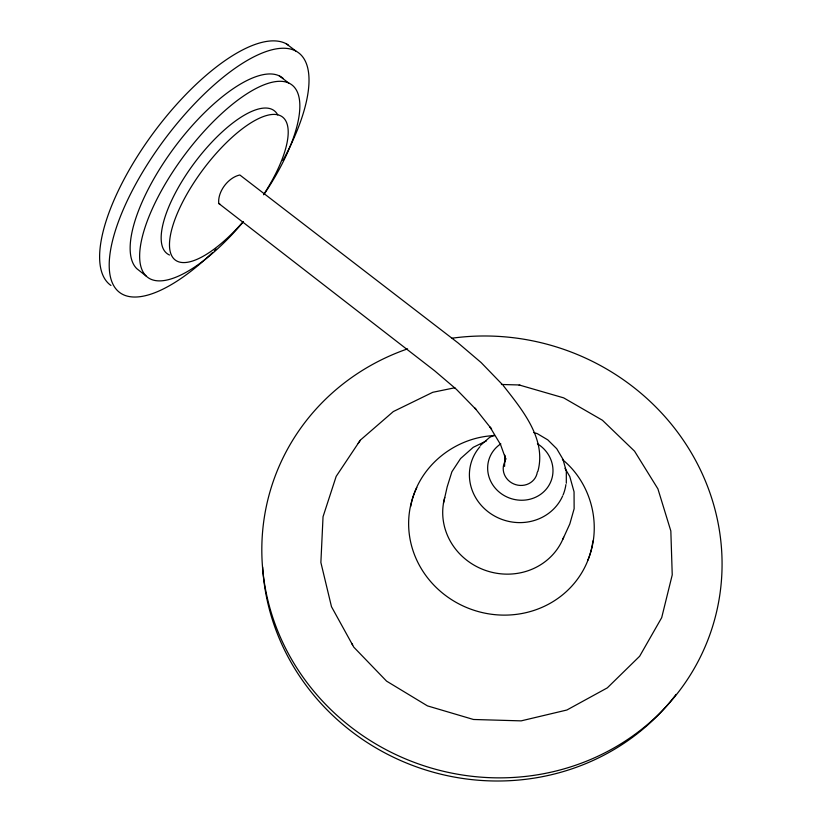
<?xml version="1.0" encoding="UTF-8"?>
<svg xmlns="http://www.w3.org/2000/svg" width="821" height="821" viewBox="0 0 821 821"><rect width="100%" height="100%" fill="white"/><g stroke="black" fill="none" stroke-linecap="round" stroke-linejoin="round"><path stroke-width="1.23" d="M566.316 483.241L566.326 471.316L562.908 459.155L556.72 448.707L547.771 439.861L537.221 433.601L533.681 432.534M504.587 466.41L504.689 455.05M501.405 384.485L519.129 384.967L563.647 397.857L602.419 420.239L634.551 451.181L657.908 488.864L670.839 530.992L672.235 574.895L661.695 617.649L639.641 656.256L607.324 687.865L566.88 710.011L521.14 720.869L473.471 719.483L427.464 705.886L386.568 681.132L353.789 647.153L331.489 606.698L320.878 562.488L323.043 516.727L336.179 476.365L360.368 440.107L393.341 411.547L432.79 392.294L454.916 387.748M443.463 503.283L447.188 486.822L451.899 471.757L460.571 458.549L473.224 447.322L486.535 440.836M587.826 560.24C602.398 525.573 591.448 483.179 562.375 459.503M537.847 471.48C546.848 438.876 521.797 409.289 503.14 385.398M504.628 462.223L505.233 460.222L504.597 462.244A17.251 16.081 18.2 0 0 515.742 484.667A17.251 16.081 18.2 0 0 537.314 472.137M410.695 506.516C417.653 467.652 452.884 438.568 491.748 435.735L494.242 435.859M562.744 539.438L569.815 523.962L574.136 508.743L574.053 491.81L569.784 476.498L564.971 468.319M358.172 443.412L360.255 440.364M480.47 445.382L489.511 437.48L494.345 435.027M351.778 643.448L352.681 645.111M519.098 385.234L520.257 385.306M502.124 384.29L481.127 362.564L457.944 342.829L239.845 174.986C228.238 177.49 217.503 191.591 218.755 203.464L220.151 204.378M286.231 43.78L295.837 50.984M279.253 75.881L288.828 83.106M218.755 203.464L434.668 370.815L456.445 389.37L475.852 409.269L474.918 408.088L491.625 429.116L490.014 427.084L500.543 444.572L505.839 459.288L504.689 455.46M146.128 276.03L136.809 268.672A120.102 44.57 -53.3 0 1 177.449 143.449A120.102 44.57 -53.3 0 1 283.194 78.457M243.18 221.629A89.376 31.988 -53.2 0 1 170.183 236.746A89.376 31.988 -53.2 0 1 259.888 117.988A89.376 31.988 -53.2 0 1 263.531 194.69M169.526 255.023A89.294 32.491 -53.2 0 1 196.927 159.643A89.294 32.491 -53.2 0 1 277.734 114.899M110.948 285.462A149.401 56.526 -53.3 0 1 153.281 133.084A149.401 56.526 -53.3 0 1 288.366 45.063M243.149 222.029A120.225 43.79 -53.2 0 1 140.329 246.947A120.225 43.79 -53.2 0 1 262.207 85.548A120.225 43.79 -53.2 0 1 263.839 194.628M212.475 252.632A149.555 55.571 -53.3 0 1 111.728 244.186A149.555 55.571 -53.3 0 1 255.577 55.982A149.555 55.571 -53.3 0 1 282.865 160.526M216.18 249.04A149.555 55.571 -53.3 0 1 214.332 250.846M537.396 443.73A32.891 30.664 18.2 0 1 545.791 489.696A32.891 30.664 18.2 0 1 496.787 489.85A32.891 30.664 18.2 0 1 500.81 443.843M452.084 338.201A231.368 219.638 19.2 0 1 712.956 625.315A231.368 219.638 19.2 0 1 336.949 715.348A231.368 219.638 19.2 0 1 407.585 348.863M562.611 496.048A48.767 45.535 18.3 0 1 493.216 515.26A48.767 45.535 18.3 0 1 479.977 446.706M565.905 484.606A48.767 45.535 18.3 0 1 563.083 494.96M592.916 540.926A93.04 87.826 18.8 0 1 476.016 610.906A93.04 87.826 18.8 0 1 416.822 487.571M563.658 537.252A62.765 59.102 18.6 0 1 486.381 570.718A62.765 59.102 18.6 0 1 444.746 497.485M676.032 694.422A229.141 217.77 19.3 0 1 426.93 770.355A229.141 217.77 19.3 0 1 262.638 567.044"/></g></svg>
